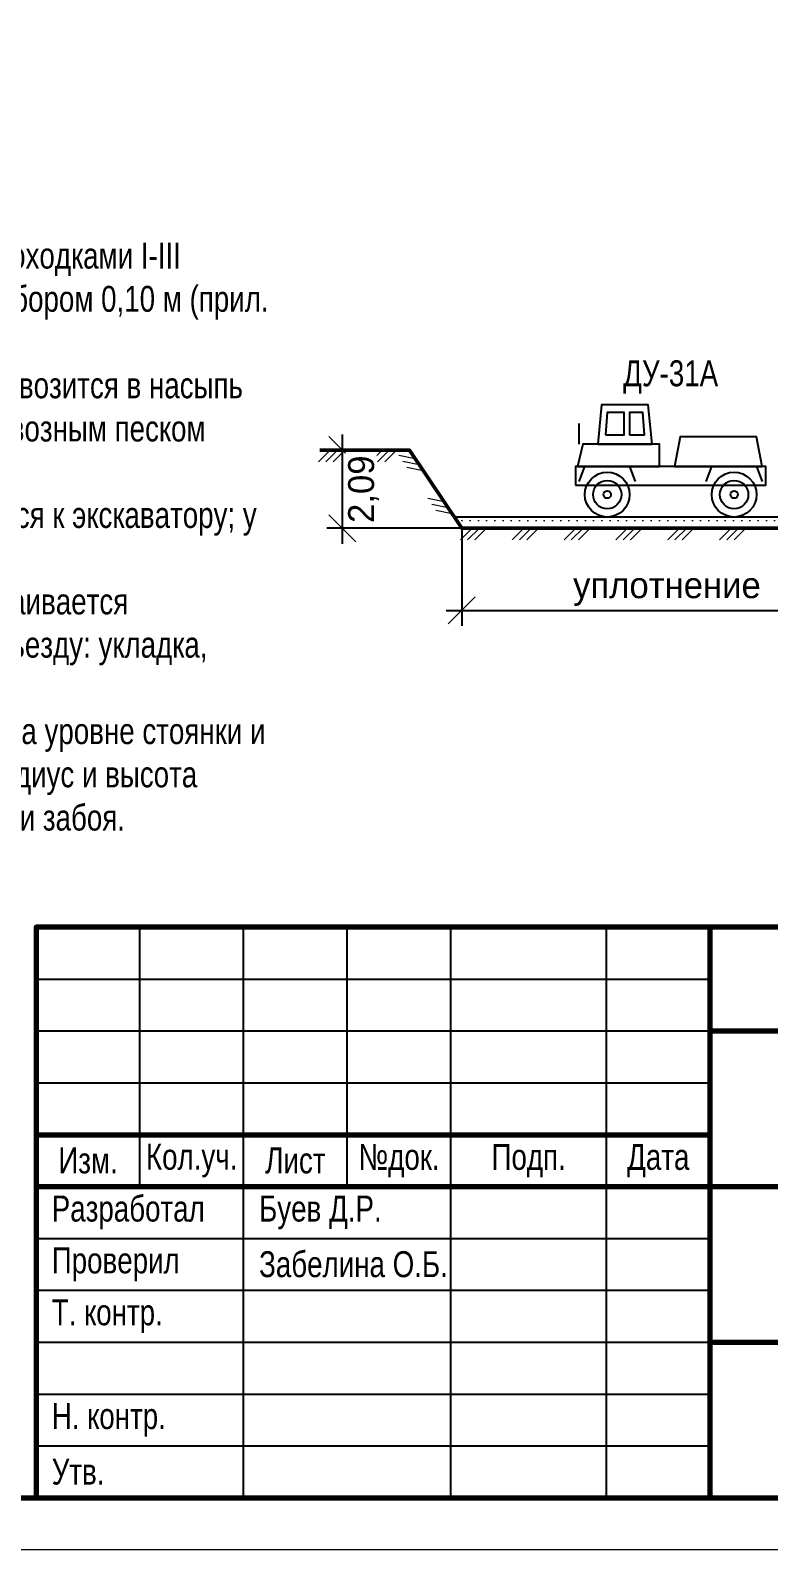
# Paper-space layout 'Лист 6' of a CAD drawing. Header units: metres, sheet in millimetres. Extents: x 0 to 420, y 0 to 297.
# Drawn here: x 229.4 to 300.6, y 0 to 146.5 of the extents above; entities that cross this region are included whole.
import ezdxf

# ---------------------------------------------------------------- set-up
doc = ezdxf.new("R2010")
doc.units = ezdxf.units.M
doc.layers.add('Видовой_экран', color=8, linetype='Continuous', lineweight=13, plot=False)
for name, color, linetype, lineweight in [('Котлован_низ', 7, 'Continuous', 25), ('Машины', 7, 'Continuous', 25), ('Надписи', 7, 'Continuous', 25), ('Профиль', 7, 'Continuous', 50), ('Размеры', 3, 'Continuous', 18), ('Рамка', 7, 'Continuous', 70), ('Штамп', 7, 'Continuous', 25), ('Штриховка', 8, 'Continuous', 18)]:
    doc.layers.add(name, color=color, linetype=linetype, lineweight=lineweight)
doc.styles.add('ГОСТ тип Б', font='ofont.ru_GOST type B.ttf')
doc.dimstyles.new('Схема', dxfattribs={"dimtxt": 2.5, "dimasz": 2.5, "dimexe": 1.5, "dimexo": 0, "dimgap": 0.8, "dimtad": 1, "dimtxsty": 'ГОСТ тип Б', "dimtsz": 1.3, "dimcen": 2.5, "dimdle": 1.5, "dimclrd": 3, "dimclre": 3, "dimclrt": 3, "dimazin": 3, "dimtfac": 1, "dimtix": 1, "dimtmove": 0, "dimatfit": 3, "dimtfill": 1, "dimarcsym": 0})

# ---------------------------------------------------------------- blocks, each defined once
blk = doc.blocks.new('_OBLIQUE')
at = {"color": 0, "linetype": 'ByBlock'}
blk.add_line((-0.5, -0.5), (0.5, 0.5), dxfattribs=at)
blk = doc.blocks.new('*D64')
at = {"color": 3, "transparency": 16777216}
for p, q in [((271.05, 98.47), (271.05, 89.05)), ((310.64, 98.47), (310.64, 89.05)), ((269.55, 90.55), (312.14, 90.55))]:
    blk.add_line(p, q, dxfattribs=at)
at = {"layer": 'Defpoints', "transparency": 16777216}
for p in [(271.05, 98.47), (310.64, 98.47), (271.05, 90.55)]:
    blk.add_point(p, dxfattribs=at)
at = {"layer": 'Размеры', "color": 3, "transparency": 16777216, "xscale": 2.6, "yscale": 2.6}
for p in [(271.05, 90.55), (310.64, 90.55)]:
    blk.add_blockref('_OBLIQUE', p, dxfattribs=at)
at = {"layer": 'Размеры', "color": 3, "transparency": 16777216, "insert": (290.84, 92.6), "char_height": 2.5, "attachment_point": 5, "style": 'ГОСТ тип Б', "bg_fill": 3, "box_fill_scale": 1.1, "bg_fill_color": 1, "bg_fill_transparency": 0}
blk.add_mtext('уплотнение', dxfattribs=at)
blk = doc.blocks.new('*D67')
at = {"color": 3, "transparency": 16777216}
for p, q in [((259.52, 107.5), (259.52, 96.97)), ((266, 106), (258.02, 106)), ((271.05, 98.47), (258.02, 98.47))]:
    blk.add_line(p, q, dxfattribs=at)
at = {"layer": 'Defpoints', "transparency": 16777216}
for p in [(266, 106), (271.05, 98.47)]:
    blk.add_point(p, dxfattribs=at)
at = {"layer": 'Размеры', "color": 3, "transparency": 16777216, "xscale": 2.6, "yscale": 2.6, "rotation": 90}
for p in [(259.52, 106), (259.52, 98.47)]:
    blk.add_blockref('_OBLIQUE', p, dxfattribs=at)
at = {"layer": 'Размеры', "color": 3, "transparency": 16777216, "insert": (261.57, 102.23), "char_height": 2.5, "attachment_point": 5, "rotation": 90, "style": 'ГОСТ тип Б', "bg_fill": 3, "box_fill_scale": 1.1, "bg_fill_color": 1, "bg_fill_transparency": 0}
blk.add_mtext('2,09', dxfattribs=at)
at = {"layer": 'Defpoints', "transparency": 16777216}
blk.add_point((259.52, 106), dxfattribs=at)

psp = doc.layouts.new('Лист 6')

# ---------------------------------------------------------------- hatches: boundary and pattern name
at = {"layer": 'Штриховка'}
h = psp.add_hatch(dxfattribs=at)
h.set_pattern_fill('DOTS', scale=0.5)
h.paths.add_polyline_path([(271.045, 98.47), (323.6, 98.47), (323.6, 99.55), (270.322, 99.55)])

# ---------------------------------------------------------------- linework, layer by layer
at = {"layer": 'Видовой_экран'}
psp.add_lwpolyline([(0, 0), (420, 0), (420, 297), (0, 297)], close=True, dxfattribs=at)
at = {"layer": 'Котлован_низ'}
psp.add_lwpolyline([(271.045, 98.47), (323.6, 98.47), (323.6, 99.55), (270.322, 99.55)], close=True, dxfattribs=at)
at = {"layer": 'Машины'}
for points in [[(284.18, 106.57), (289.4, 106.57), (289.04, 110.35), (284.54, 110.35)], [(284.9, 107.47), (286.7, 107.47), (286.7, 109.63), (285.08, 109.63)], [(287.24, 107.47), (288.68, 107.47), (288.5, 109.63), (287.24, 109.63)], [(291.56, 104.41), (300.02, 104.41), (299.48, 107.29), (292.1, 107.29)], [(282.2, 104.41), (290.12, 104.41), (290.12, 106.57), (282.74, 106.57)], [(282.02, 102.61), (300.38, 102.61), (300.38, 104.41), (282.02, 104.41)]]:
    psp.add_lwpolyline(points, close=True, dxfattribs=at)
for points in [[(282.38, 106.57), (282.38, 108.55)], [(282.38, 102.97), (282.92, 104.41), (287.24, 104.41), (287.78, 102.97)], [(294.62, 102.97), (295.16, 104.41), (299.48, 104.41), (300.02, 102.97)]]:
    psp.add_lwpolyline(points, dxfattribs=at)
for centre, radius in [((285.08, 101.71), 2.16), ((285.08, 101.71), 1.368), ((297.32, 101.71), 2.16), ((297.32, 101.71), 1.368), ((285.08, 101.71), 0.36), ((297.32, 101.71), 0.36)]:
    psp.add_circle(centre, radius, dxfattribs=at)
at = {"layer": 'Профиль'}
psp.add_lwpolyline([(257.36, 106), (266, 106), (271.045, 98.47), (389.84, 98.47), (408.2, 103.06)], dxfattribs=at)
at = {"layer": 'Рамка'}
psp.add_lwpolyline([(20, 5), (415, 5), (415, 292), (20, 292)], close=True, dxfattribs=at)
at = {"layer": 'Штамп', "lineweight": 25}
for p, q in [((240, 35), (240, 60)), ((250, 5), (250, 60)), ((260, 35), (260, 60)), ((270, 5), (270, 60)), ((285, 5), (285, 60)), ((230, 55), (295, 55)), ((230, 50), (295, 50)), ((230, 45), (295, 45)), ((230, 30), (295, 30)), ((230, 25), (295, 25)), ((230, 20), (295, 20)), ((230, 15), (295, 15)), ((230, 10), (295, 10))]:
    psp.add_line(p, q, dxfattribs=at)
at = {"layer": 'Штамп', "lineweight": 70}
for p, q in [((295, 5), (295, 60)), ((295, 50), (415, 50)), ((230, 40), (295, 40)), ((230, 35), (295, 35)), ((295, 35), (415, 35)), ((295, 20), (415, 20))]:
    psp.add_line(p, q, dxfattribs=at)
psp.add_lwpolyline([(230, 5), (415, 5), (415, 60), (230, 60)], close=True, dxfattribs=at)
at = {"layer": 'Штриховка'}
for points in [[(258.36, 106), (257.229, 104.869)], [(259.06, 106), (257.929, 104.869)], [(259.76, 106), (258.629, 104.869)], [(263.36, 106), (262.229, 104.869)], [(264.06, 106), (262.929, 104.869)], [(264.76, 106), (263.629, 104.869)], [(266.557, 105.169), (264.987, 105.479)], [(266.946, 104.588), (265.377, 104.898)], [(267.336, 104.006), (265.766, 104.316)], [(269.34, 101.015), (267.77, 101.326)], [(269.729, 100.434), (268.16, 100.744)], [(270.119, 99.852), (268.549, 100.162)], [(272.045, 98.47), (270.914, 97.338)], [(272.745, 98.47), (271.614, 97.338)], [(273.445, 98.47), (272.314, 97.338)], [(277.045, 98.47), (275.914, 97.338)], [(277.745, 98.47), (276.614, 97.338)], [(278.445, 98.47), (277.314, 97.338)], [(282.045, 98.47), (280.914, 97.338)], [(282.745, 98.47), (281.614, 97.338)], [(283.445, 98.47), (282.314, 97.338)], [(287.045, 98.47), (285.914, 97.338)], [(287.745, 98.47), (286.614, 97.338)], [(288.445, 98.47), (287.314, 97.338)], [(292.045, 98.47), (290.914, 97.338)], [(292.745, 98.47), (291.614, 97.338)], [(293.445, 98.47), (292.314, 97.338)], [(297.045, 98.47), (295.914, 97.338)], [(297.745, 98.47), (296.614, 97.338)], [(298.445, 98.47), (297.314, 97.338)]]:
    psp.add_lwpolyline(points, dxfattribs=at)

# ---------------------------------------------------------------- texts
at = {"layer": 'Надписи', "insert": (172, 126), "char_height": 2.5, "width": 81, "attachment_point": 1, "style": 'ГОСТ тип Б'}
psp.add_mtext('\\W0.8;1. Котлован разрабатывается торцевыми проходками I-III шириной не более 1,5Rmax = 13,50 м с недобором 0,10 м (прил. 7); съезд - проходкой IV.\\P2. Грунт грузится в автосамосвалы и весь вывозится в насыпь планировки: пазухи и съезд засыпаются привозным песком (табл. 3).\\P3. Недобор срезается бульдозером и подается к экскаватору; у откосов и в углах дно подчищается вручную.\\P4. Подсыпка из щебня толщиной 0,10 м устраивается захватками от дальнего конца котлована к съезду: укладка, разравнивание, уплотнение.\\P5. Rmax, Rн min, Rн max - радиусы копания на уровне стоянки и дна; l - длина передвижки; Rвыгр, Hвыгр - радиус и высота выгрузки; b = 1,5...2,0 м - от гусениц до бровки забоя.', dxfattribs=at)
at = {"layer": 'Надписи', "insert": (291.2, 111.43), "char_height": 2.5, "attachment_point": 8, "style": 'ГОСТ тип Б'}
psp.add_mtext('\\W0.8;ДУ-31А', dxfattribs=at)
at = {"layer": 'Штамп', "char_height": 2.5, "style": 'ГОСТ тип Б'}
for s, insert, attachment_point in [('\\W0.8;Изм.', (235, 37.5), 5), ('\\W0.8;Кол.уч.', (245, 37.5), 5), ('\\W0.8;Лист', (255, 37.5), 5), ('\\W0.8;№док.', (265, 37.5), 5), ('\\W0.8;Подп.', (277.5, 37.5), 5), ('\\W0.8;Дата', (290, 37.5), 5), ('\\W0.8;Разработал', (231.5, 32.5), 4), ('\\W0.8;Буев Д.Р.', (251.5, 32.5), 4), ('\\W0.8;Проверил', (231.5, 27.5), 4), ('\\W0.8;Забелина О.Б.', (251.5, 27.5), 4), ('\\W0.8;Т. контр.', (231.5, 22.5), 4), ('\\W0.8;', (251.5, 22.5), 4), ('\\W0.8;', (231.5, 17.5), 4), ('\\W0.8;', (251.5, 17.5), 4), ('\\W0.8;Н. контр.', (231.5, 12.5), 4), ('\\W0.8;', (251.5, 12.5), 4), ('\\W0.8;Утв.', (231.5, 7.5), 4), ('\\W0.8;', (251.5, 7.5), 4)]:
    psp.add_mtext(s, dxfattribs=dict(at, insert=insert, attachment_point=attachment_point))

# ---------------------------------------------------------------- next in the draw order: dimensions: what is measured, and where the dimension line sits
at = {"layer": 'Размеры'}
dim = psp.add_linear_dim(base=(271.045, 90.55), p1=(271.045, 98.47), p2=(310.64, 98.47), text='уплотнение', dimstyle='Схема', dxfattribs=at)
dim.commit()
dim.dimension.update_dxf_attribs({"geometry": '*D64', "text_midpoint": (290.843, 92.6)})

# ---------------------------------------------------------------- next in the draw order: dimensions: what is measured, and where the dimension line sits
dim = psp.add_linear_dim(base=(259.52, 106), p1=(266, 106), p2=(271.045, 98.47), angle=90, text='2,09', dimstyle='Схема', dxfattribs=at)
dim.commit()
dim.dimension.update_dxf_attribs({"geometry": '*D67', "text_midpoint": (261.57, 102.235)})

doc.saveas('drawing.dxf')
